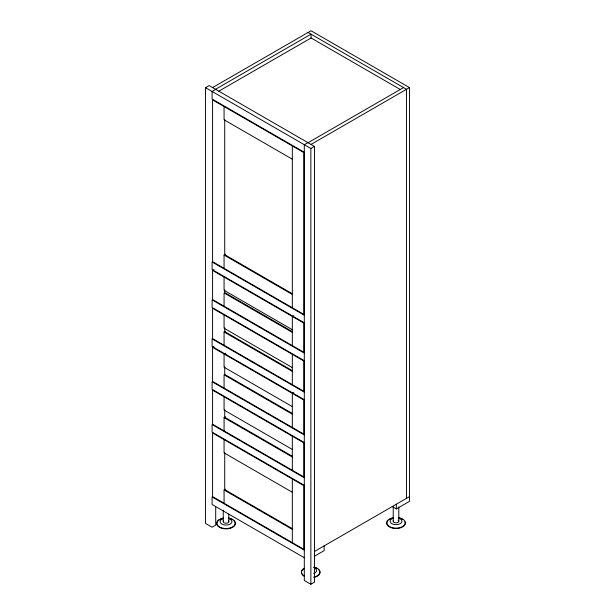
<?xml version="1.0" encoding="UTF-8"?>
<svg xmlns="http://www.w3.org/2000/svg" width="615" height="615" viewBox="0 0 615 615"><rect width="100%" height="100%" fill="white"/><g stroke="black" fill="none" stroke-linecap="round" stroke-linejoin="round"><path stroke-width="0.92" d="M215.704 506.906L215.704 525.141L212.09 527.224L205.525 523.434L205.525 87.684L209.138 85.6L314.473 146.416L314.473 582.167L310.867 584.25L304.302 580.46L304.302 144.71L307.907 142.626M212.582 87.584L311.029 30.75L409.475 87.584L409.475 501.363L396.344 508.943L392.247 506.576M215.534 89.29L311.029 34.163L311.029 37.999L218.855 91.166M215.704 89.39L212.09 91.474L212.09 99.046L304.302 152.289M308.077 142.718L403.563 87.584M311.029 144.425L409.475 87.584M205.525 87.684L310.867 148.499L314.473 146.416M224.068 268.332L224.068 255.064L225.513 254.233M212.582 270.416L303.81 323.083L303.81 352.257L212.582 299.59L212.582 270.416L214.028 269.578M224.068 345.246L224.068 331.985L225.513 331.154M212.582 347.337L303.81 400.004L303.81 434.105L212.582 381.438L212.582 347.337L214.028 346.499M225.513 353.133L224.068 353.963L224.068 367.224L292.325 406.63M293.77 315.618L292.325 316.448L292.325 345.63M224.068 430.884L224.068 417.623L225.513 416.786M293.77 392.539L292.325 393.369L292.325 427.471M224.068 503.255L224.068 489.994L225.513 489.163M314.311 551.57L409.475 496.628M314.311 556.306L324.151 550.625L324.151 545.882M308.077 32.457L406.523 89.29L406.523 498.335M311.029 37.953L400.257 89.467M292.325 159.2L224.068 119.794L224.068 106.533M292.156 293.624L224.721 254.687L224.721 119.418M224.068 255.064L292.325 294.477M304.302 315.218L212.09 261.982L212.09 269.562L304.302 322.798M292.325 329.717L224.068 290.303L224.068 277.042M292.156 331.516L224.721 292.579L224.721 289.926M292.325 332.369L224.068 292.955L224.068 306.224M304.302 353.11L212.09 299.874L212.09 307.454L304.302 360.69M292.325 367.609L224.068 328.195L224.068 314.934M292.156 370.538L224.721 331.608L224.721 327.818M224.068 331.985L292.325 371.391M304.302 392.139L212.09 338.903L212.09 346.483L304.302 399.719M292.156 413.357L224.721 374.427L224.721 366.848M292.325 414.21L224.068 374.804L224.068 388.065M304.302 434.959L212.09 381.723L212.09 389.295L304.302 442.539M292.325 449.45L224.068 410.044L224.068 396.783M292.156 456.176L224.721 417.247L224.721 409.667M224.068 417.623L292.325 457.03M304.302 477.778L212.09 424.535L212.09 432.114L304.302 485.35M292.325 492.269L224.068 452.863L224.068 439.602M292.156 528.546L224.721 489.617L224.721 452.486M224.068 489.994L292.325 529.4M304.302 550.148L212.09 496.912L212.09 504.492L304.302 557.728M398.804 506.952L398.804 521.297M396.344 504.208L396.344 508.943M393.231 506.875L393.231 521.22M310.867 148.499L310.867 584.25M292.325 145.94L292.325 307.738M292.325 354.34L292.325 384.659M292.325 436.189L292.325 470.291M292.325 479.008L292.325 542.661M228.818 514.025L228.818 521.674M223.253 510.119L223.253 521.597M398.036 520.144A2.783 1.607 0 0 1 398.189 522.266A2.783 1.607 0 0 1 394.569 522.627L394 522.366A2.783 1.607 0 0 1 393.346 520.805M398.42 517.607A9.279 5.358 0 0 1 403.625 525.856A9.279 5.358 0 0 1 388.419 525.856A9.279 5.358 0 0 1 393.615 517.607M404.985 521.766A9.279 5.358 0 0 1 394.807 528.462A9.279 5.358 0 0 1 387.98 520.475M389.456 519.36A9.279 5.358 0 0 1 391.378 518.507M398.42 517.976A9.279 5.358 0 0 1 402.579 519.36M398.989 518.284A5.942 3.429 0 0 1 400.565 523.457A5.942 3.429 0 0 1 391.471 523.457A5.942 3.429 0 0 1 393.046 518.284M313.873 567.007A9.279 5.358 0 0 1 319.985 572.042A9.279 5.358 0 0 1 313.873 577.078M304.133 575.832A9.279 5.358 0 0 1 304.133 568.252M318.739 569.728A9.279 5.358 0 0 1 313.873 577.447M304.133 576.201A9.279 5.358 0 0 1 304.133 568.621M315.341 567.768A9.279 5.358 0 0 1 317.263 568.621M313.665 567.545A5.942 3.429 0 0 1 313.665 573.488M228.48 520.867A2.783 1.607 0 0 1 227.957 522.796A2.783 1.607 0 0 1 224.59 523.004L224.021 522.742A2.783 1.607 0 0 1 223.66 520.797M228.442 517.991A9.279 5.358 0 0 1 233.639 526.24A9.279 5.358 0 0 1 218.433 526.24A9.279 5.358 0 0 1 223.637 517.991M234.077 520.851A9.279 5.358 0 0 1 230.679 528.17A9.279 5.358 0 0 1 218.002 526.209A9.279 5.358 0 0 1 221.4 518.891M222.115 518.676A9.279 5.358 0 0 1 223.637 518.353M228.442 518.353A9.279 5.358 0 0 1 229.964 518.676M230.679 518.891A9.279 5.358 0 0 1 232.601 519.744M229.003 518.668A5.942 3.429 0 0 1 230.587 523.842A5.942 3.429 0 0 1 221.485 523.842A5.942 3.429 0 0 1 223.068 518.668M303.81 152.566L212.582 99.899L212.582 261.698L303.81 314.365L303.81 152.566M303.81 360.974L212.582 308.307L212.582 338.619L303.81 391.286L303.81 360.974M303.81 442.823L212.582 390.148L212.582 424.25L303.81 476.925L303.81 442.823M303.81 485.635L212.582 432.968L212.582 496.628L303.81 549.295L303.81 485.635"/></g></svg>
